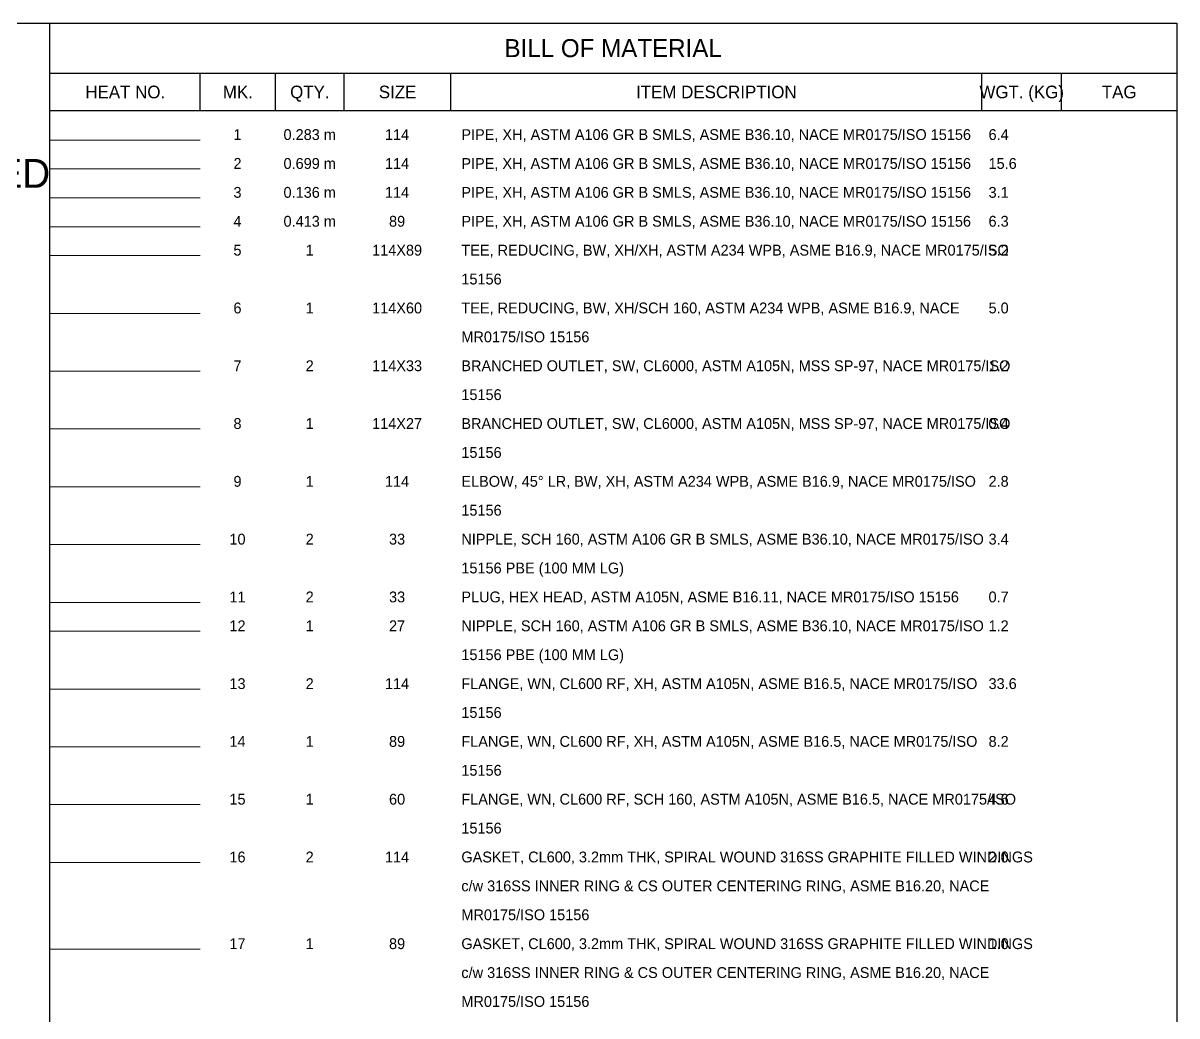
# Model space of a CAD drawing. Extents: x -4 to 431, y -3 to 272.
# Drawn here: x 262.1 to 421.9, y 130.8 to 268.2 of the extents above; entities that cross this region are included whole.
import ezdxf
from ezdxf.enums import TextEntityAlignment as Align

# ---------------------------------------------------------------- set-up
doc = ezdxf.new("R2010")
doc.units = 0
doc.header["$LTSCALE"] = 10
doc.layers.get('0').update_dxf_attribs({"lineweight": 0})
for name, color, linetype in [('BOM', 7, 'Continuous'), ('Title Block', 255, 'Continuous'), ('TITLE BLOCK-TEXT', 12, 'Continuous')]:
    doc.layers.add(name, color=color, linetype=linetype)
doc.styles.add('framdcn', font='', dxfattribs={"height": 2.5})
doc.styles.add('HmNote', font='hm.shx')
doc.styles.add('Scovan Standard', font='', dxfattribs={"height": 2.5})
doc.styles.get("Standard").update_dxf_attribs({"font": ''})
doc.styles.get('framdcn').set_extended_font_data('Franklin Gothic Medium Cond')
doc.styles.get('Scovan Standard').set_extended_font_data('Franklin Gothic Medium Cond')
doc.styles.get('Standard').set_extended_font_data('Franklin Gothic Medium Cond')

# ---------------------------------------------------------------- blocks, each defined once
blk = doc.blocks.new('tt-sv-iso-db')
at = {"layer": 'BOM', "color": 255}
blk.add_line((-156.14, 0), (-156.14, -212.17), dxfattribs=at)
at = {"layer": 'BOM', "color": 3}
for p, q in [((-156.14, -6.94), (0, -6.94)), ((-135.24, -12.14), (-135.24, -6.94)), ((-135.24, -12.14), (-135.24, -6.94)), ((-124.84, -12.14), (-124.84, -6.94)), ((-115.3, -12.14), (-115.3, -6.94)), ((-100.55, -12.14), (-100.55, -6.94)), ((-27, -12.14), (-27, -6.94)), ((-16, -12.14), (-16, -6.94)), ((0, -12.14), (-156.14, -12.14))]:
    blk.add_line(p, q, dxfattribs=at)
at = {"layer": 'BOM', "color": 3, "style": 'Scovan Standard'}
blk.add_text('BILL OF MATERIAL', height=2.5, dxfattribs=at).set_placement((-78.07, -3.47), align=Align.MIDDLE_CENTER)
at = {"layer": 'BOM', "style": 'Scovan Standard'}
for s, p in [('HEAT NO.', (-145.63, -9.54)), ('MK.', (-130.04, -9.54)), ('QTY.', (-120.07, -9.54)), ('SIZE', (-107.92, -9.54)), ('ITEM DESCRIPTION', (-63.78, -9.54)), ('WGT. (KG)', (-21.5, -9.54)), ('TAG', (-8, -9.54))]:
    blk.add_text(s, height=1.75, dxfattribs=at).set_placement(p, align=Align.MIDDLE_CENTER)
at = {"layer": 'DEFPOINTS', "color": 1, "insert": (-196.72, -12.14), "char_height": 4, "width": 81.4864, "attachment_point": 2, "style": 'HmNote'}
blk.add_mtext('\\pxql;ANY MODIFICATIONS REQUIRED MUST BE MODELED PRIOR TO REVISING THIS DRAWING.', dxfattribs=at)
at = {"layer": 'TITLE BLOCK-TEXT', "color": 210, "style": 'Scovan Standard'}
for tag, p in [('CN', (-57.69, -221.76)), ('MOD_NO', (-41.21, -221.76)), ('INSULATION', (-49.45, -229.02)), ('PAINT', (-16.49, -229.02)), ('LN', (-32.97, -236.28)), ('CLIENTDWGNO', (-32.97, -243.54))]:
    blk.add_attdef(tag, text='', height=2, dxfattribs=at).set_placement(p, align=Align.MIDDLE_CENTER)
at = {"layer": 'TITLE BLOCK-TEXT', "color": 210, "lineweight": 30, "flags": 104}
blk.add_attdef('WPS', text='', height=2, dxfattribs=at).set_placement((-16.43, -221.76), align=Align.MIDDLE_CENTER)
blk = doc.blocks.new('PADX-TBD')
at = {"layer": 'Title Block', "color": 255}
for p, q in [((0, 536.37), (843.77, 536.37)), ((843.77, 536.37), (843.77, 0))]:
    blk.add_line(p, q, dxfattribs=at)
at = {"layer": 'TITLE BLOCK-TEXT', "color": 12, "style": 'Scovan Standard', "flags": 8}
for tag, p in [('REF_5', (25, 38.42)), ('REV_5', (352.84, 38.42)), ('PROJECT5', (504.32, 38.42)), ('DATE5', (525.83, 38.42)), ('BY5', (542.96, 38.42)), ('CHK5', (555.71, 38.42)), ('PE5', (568.45, 38.42)), ('REF_4', (25, 31.19)), ('REV_4', (352.84, 31.19)), ('PROJECT4', (504.32, 31.19)), ('DATE4', (525.83, 31.19)), ('BY4', (542.96, 31.19)), ('CHK4', (555.71, 31.19)), ('PE4', (568.45, 31.19)), ('REF_3', (25, 23.97)), ('REV_3', (352.84, 23.97)), ('PROJECT3', (504.32, 23.97)), ('DATE3', (525.83, 23.97)), ('BY3', (542.96, 23.97)), ('CHK3', (555.71, 23.97)), ('PE3', (568.45, 23.97)), ('REF_2', (25, 16.74)), ('REV_2', (352.84, 16.74)), ('PROJECT2', (504.32, 16.74)), ('DATE2', (525.83, 16.74)), ('BY2', (542.96, 16.74)), ('CHK2', (555.71, 16.74)), ('PE2', (568.45, 16.74)), ('REF_1', (25, 9.51)), ('REV_1', (352.84, 9.51)), ('PROJECT1', (504.32, 9.51)), ('DATE1', (525.83, 9.51)), ('BY1', (542.96, 9.51)), ('CHK1', (555.71, 9.51)), ('PE1', (568.45, 9.51))]:
    blk.add_attdef(tag, text='', height=2.5, dxfattribs=at).set_placement(p, align=Align.MIDDLE_CENTER)
for tag, height, p in [('REF_5_DESC', 2.5, (52.27, 38.42)), ('REV_5_DESC', 2.5, (363.04, 38.42)), ('REF_4_DESC', 2.5, (52.27, 31.19)), ('REV_4_DESC', 2.5, (363.04, 31.19)), ('REF_3_DESC', 2.5, (52.27, 23.97)), ('REV_3_DESC', 2.5, (363.04, 23.97)), ('REF_2_DESC', 2.5, (52.27, 16.74)), ('REV_2_DESC', 2.5, (363.04, 16.74)), ('REF_1_DESC', 2.5, (52.27, 9.51)), ('REV_1_DESC', 2.5, (363.04, 9.51)), ('PATH', 2, (13, -2.9)), ('USER_PLOTTED', 2, (309, -2.9)), ('PLOT_DATE', 2, (348, -2.9))]:
    blk.add_attdef(tag, text='', height=height, dxfattribs=at).set_placement(p, align=Align.MIDDLE_LEFT)
at = {"layer": 'TITLE BLOCK-TEXT', "color": 12, "style": 'Scovan Standard'}
for tag, p in [('TITLE1', (747.45, 37.28)), ('LSD', (747.45, 31.28)), ('TITLE2', (747.45, 25.28)), ('TITLE3', (747.45, 19.28)), ('CLIENTDRAWINGNO', (686.57, 5.99)), ('RN', (838.5, 5.99))]:
    blk.add_attdef(tag, text='', height=4, dxfattribs=at).set_placement(p, align=Align.MIDDLE_CENTER)
at = {"layer": 'TITLE BLOCK-TEXT', "color": 210, "style": 'Scovan Standard', "flags": 8}
blk.add_attdef('DWGNO', text='', height=4, dxfattribs=at).set_placement((777.51, 5.99), align=Align.MIDDLE_CENTER)

msp = doc.modelspace()

# ---------------------------------------------------------------- linework, layer by layer
for p, q in [((421.89, 268.19), (421.89, 261.25)), ((265.77, 252), (286.64, 252)), ((265.77, 252), (286.64, 252)), ((265.77, 252), (286.64, 252)), ((265.77, 252), (286.64, 252)), ((265.77, 252), (286.64, 252)), ((265.77, 248), (286.64, 248)), ((265.77, 248), (286.64, 248)), ((265.77, 248), (286.64, 248)), ((265.77, 248), (286.64, 248)), ((265.77, 248), (286.64, 248)), ((265.77, 244), (286.64, 244)), ((265.77, 244), (286.64, 244)), ((265.77, 244), (286.64, 244)), ((265.77, 244), (286.64, 244)), ((265.77, 244), (286.64, 244)), ((265.77, 240), (286.64, 240)), ((265.77, 240), (286.64, 240)), ((265.77, 240), (286.64, 240)), ((265.77, 240), (286.64, 240)), ((265.77, 240), (286.64, 240)), ((265.77, 236), (286.64, 236)), ((265.77, 236), (286.64, 236)), ((265.77, 236), (286.64, 236)), ((265.77, 236), (286.64, 236)), ((265.77, 236), (286.64, 236)), ((265.77, 228), (286.64, 228)), ((265.77, 228), (286.64, 228)), ((265.77, 228), (286.64, 228)), ((265.77, 228), (286.64, 228)), ((265.77, 228), (286.64, 228)), ((265.77, 220), (286.64, 220)), ((265.77, 220), (286.64, 220)), ((265.77, 220), (286.64, 220)), ((265.77, 220), (286.64, 220)), ((265.77, 220), (286.64, 220)), ((265.77, 212), (286.64, 212)), ((265.77, 212), (286.64, 212)), ((265.77, 212), (286.64, 212)), ((265.77, 212), (286.64, 212)), ((265.77, 212), (286.64, 212)), ((265.77, 204), (286.64, 204)), ((265.77, 204), (286.64, 204)), ((265.77, 204), (286.64, 204)), ((265.77, 204), (286.64, 204)), ((265.77, 204), (286.64, 204)), ((265.77, 196), (286.64, 196)), ((265.77, 196), (286.64, 196)), ((265.77, 196), (286.64, 196)), ((265.77, 196), (286.64, 196)), ((265.77, 196), (286.64, 196)), ((265.77, 188), (286.64, 188)), ((265.77, 188), (286.64, 188)), ((265.77, 188), (286.64, 188)), ((265.77, 188), (286.64, 188)), ((265.77, 188), (286.64, 188)), ((265.77, 184), (286.64, 184)), ((265.77, 184), (286.64, 184)), ((265.77, 184), (286.64, 184)), ((265.77, 184), (286.64, 184)), ((265.77, 184), (286.64, 184)), ((265.77, 176), (286.64, 176)), ((265.77, 176), (286.64, 176)), ((265.77, 176), (286.64, 176)), ((265.77, 176), (286.64, 176)), ((265.77, 176), (286.64, 176)), ((265.77, 168), (286.64, 168)), ((265.77, 168), (286.64, 168)), ((265.77, 168), (286.64, 168)), ((265.77, 168), (286.64, 168)), ((265.77, 168), (286.64, 168)), ((265.77, 160), (286.64, 160)), ((265.77, 160), (286.64, 160)), ((265.77, 160), (286.64, 160)), ((265.77, 160), (286.64, 160)), ((265.77, 160), (286.64, 160)), ((265.77, 152), (286.64, 152)), ((265.77, 152), (286.64, 152)), ((265.77, 152), (286.64, 152)), ((265.77, 152), (286.64, 152)), ((265.77, 152), (286.64, 152)), ((265.77, 140), (286.64, 140)), ((265.77, 140), (286.64, 140)), ((265.77, 140), (286.64, 140)), ((265.77, 140), (286.64, 140)), ((265.77, 140), (286.64, 140))]:
    msp.add_line(p, q)

# ---------------------------------------------------------------- block references
at = {"xscale": 0.5, "yscale": 0.5, "zscale": 0.5}
msp.add_blockref('PADX-TBD', (0, 0), dxfattribs=at)
at = {"layer": 'BOM'}
msp.add_blockref('tt-sv-iso-db', (421.89, 268.19), dxfattribs=at)

# ---------------------------------------------------------------- texts
at = {"layer": 'BOM', "style": 'framdcn'}
for s, p in [('1', (291.8, 252)), ('0.283 m', (301.8, 252)), ('114', (313.9, 252)), ('2', (291.8, 248)), ('0.699 m', (301.8, 248)), ('114', (313.9, 248)), ('3', (291.8, 244)), ('0.136 m', (301.8, 244)), ('114', (313.9, 244)), ('4', (291.8, 240)), ('0.413 m', (301.8, 240)), ('89', (313.9, 240)), ('5', (291.8, 236)), ('1', (301.8, 236)), ('114X89', (313.9, 236)), ('6', (291.8, 228)), ('1', (301.8, 228)), ('114X60', (313.9, 228)), ('7', (291.8, 220)), ('2', (301.8, 220)), ('114X33', (313.9, 220)), ('8', (291.8, 212)), ('1', (301.8, 212)), ('114X27', (313.9, 212)), ('9', (291.8, 204)), ('1', (301.8, 204)), ('114', (313.9, 204)), ('10', (291.8, 196)), ('2', (301.8, 196)), ('33', (313.9, 196)), ('11', (291.8, 188)), ('2', (301.8, 188)), ('33', (313.9, 188)), ('12', (291.8, 184)), ('1', (301.8, 184)), ('27', (313.9, 184)), ('13', (291.8, 176)), ('2', (301.8, 176)), ('114', (313.9, 176)), ('14', (291.8, 168)), ('1', (301.8, 168)), ('89', (313.9, 168)), ('15', (291.8, 160)), ('1', (301.8, 160)), ('60', (313.9, 160)), ('16', (291.8, 152)), ('2', (301.8, 152)), ('114', (313.9, 152)), ('17', (291.8, 140)), ('1', (301.8, 140)), ('89', (313.9, 140))]:
    msp.add_text(s, height=1.5, dxfattribs=at).set_placement(p, align=Align.CENTER)
for s, p in [('PIPE, XH, ASTM A106 GR B SMLS, ASME B36.10, NACE MR0175/ISO 15156', (322.8, 252)), ('6.4', (395.8, 252)), ('PIPE, XH, ASTM A106 GR B SMLS, ASME B36.10, NACE MR0175/ISO 15156', (322.8, 248)), ('15.6', (395.8, 248)), ('PIPE, XH, ASTM A106 GR B SMLS, ASME B36.10, NACE MR0175/ISO 15156', (322.8, 244)), ('3.1', (395.8, 244)), ('PIPE, XH, ASTM A106 GR B SMLS, ASME B36.10, NACE MR0175/ISO 15156', (322.8, 240)), ('6.3', (395.8, 240)), ('TEE, REDUCING, BW, XH/XH, ASTM A234 WPB, ASME B16.9, NACE MR0175/ISO', (322.8, 236)), ('5.2', (395.8, 236)), ('15156', (322.8, 232)), ('TEE, REDUCING, BW, XH/SCH 160, ASTM A234 WPB, ASME B16.9, NACE', (322.8, 228)), ('5.0', (395.8, 228)), ('MR0175/ISO 15156', (322.8, 224)), ('BRANCHED OUTLET, SW, CL6000, ASTM A105N, MSS SP-97, NACE MR0175/ISO', (322.8, 220)), ('1.2', (395.8, 220)), ('15156', (322.8, 216)), ('BRANCHED OUTLET, SW, CL6000, ASTM A105N, MSS SP-97, NACE MR0175/ISO', (322.8, 212)), ('0.4', (395.8, 212)), ('15156', (322.8, 208)), ('ELBOW, 45° LR, BW, XH, ASTM A234 WPB, ASME B16.9, NACE MR0175/ISO', (322.8, 204)), ('2.8', (395.8, 204)), ('15156', (322.8, 200)), ('NIPPLE, SCH 160, ASTM A106 GR B SMLS, ASME B36.10, NACE MR0175/ISO', (322.8, 196)), ('3.4', (395.8, 196)), ('15156 PBE (100 MM LG)', (322.8, 192)), ('PLUG, HEX HEAD, ASTM A105N, ASME B16.11, NACE MR0175/ISO 15156', (322.8, 188)), ('0.7', (395.8, 188)), ('NIPPLE, SCH 160, ASTM A106 GR B SMLS, ASME B36.10, NACE MR0175/ISO', (322.8, 184)), ('1.2', (395.8, 184)), ('15156 PBE (100 MM LG)', (322.8, 180)), ('FLANGE, WN, CL600 RF, XH, ASTM A105N, ASME B16.5, NACE MR0175/ISO', (322.8, 176)), ('33.6', (395.8, 176)), ('15156', (322.8, 172)), ('FLANGE, WN, CL600 RF, XH, ASTM A105N, ASME B16.5, NACE MR0175/ISO', (322.8, 168)), ('8.2', (395.8, 168)), ('15156', (322.8, 164)), ('FLANGE, WN, CL600 RF, SCH 160, ASTM A105N, ASME B16.5, NACE MR0175/ISO', (322.8, 160)), ('4.6', (395.8, 160)), ('15156', (322.8, 156)), ('GASKET, CL600, 3.2mm THK, SPIRAL WOUND 316SS GRAPHITE FILLED WINDINGS', (322.8, 152)), ('2.0', (395.8, 152)), ('c/w 316SS INNER RING & CS OUTER CENTERING RING, ASME B16.20, NACE', (322.8, 148)), ('MR0175/ISO 15156', (322.8, 144)), ('GASKET, CL600, 3.2mm THK, SPIRAL WOUND 316SS GRAPHITE FILLED WINDINGS', (322.8, 140)), ('1.0', (395.8, 140)), ('c/w 316SS INNER RING & CS OUTER CENTERING RING, ASME B16.20, NACE', (322.8, 136)), ('MR0175/ISO 15156', (322.8, 132))]:
    msp.add_text(s, height=1.5, dxfattribs=at).set_placement(p)

doc.saveas('drawing.dxf')
